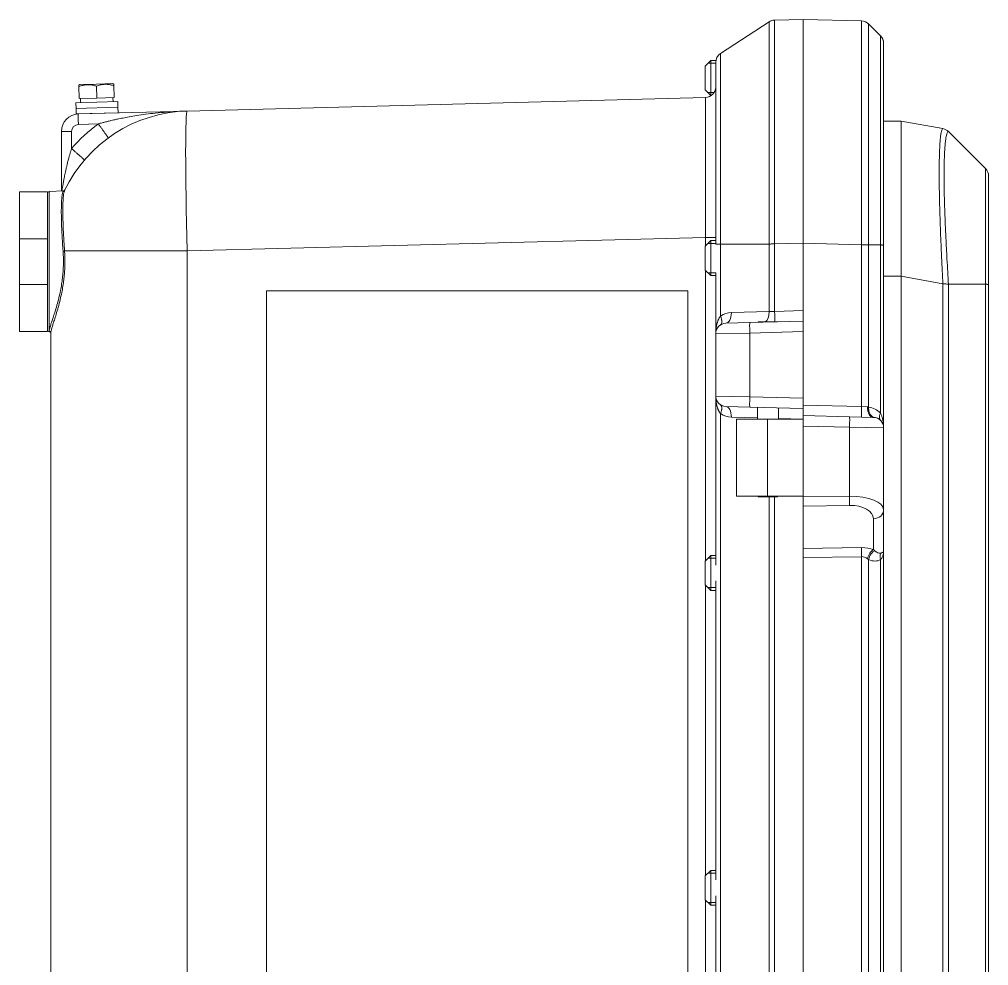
# Model space of a CAD drawing. Header units: millimetres. Extents: x -1133 to 1382, y -1174 to 1187.
# Drawn here: x 428.8 to 705.8, y 67.8 to 338.2 of the extents above; entities that cross this region are included whole.
import ezdxf

# ---------------------------------------------------------------- set-up
doc = ezdxf.new("R2010")
doc.units = ezdxf.units.MM
doc.linetypes.add('K5LT_AUXILIARY', pattern=[0])
doc.linetypes.add('K5LT_THIN', pattern=[0])

# ---------------------------------------------------------------- blocks, each defined once
blk = doc.blocks.new('U5')
at = {"color": 232, "linetype": 'K5LT_AUXILIARY', "lineweight": 18, "true_color": 0xc52b79}
for p, q in [((499.39, -260.66), (499.39, 260.66)), ((499.39, 260.66), (619.87, 260.66)), ((619.87, -260.66), (619.87, 260.66)), ((499.39, -260.66), (619.87, -260.66))]:
    blk.add_line(p, q, dxfattribs=at)
blk = doc.blocks.new('U4')
at = {"color": 7, "linetype": 'K5LT_THIN', "lineweight": 18}
for p, q in [((644.63, 338.04), (652.79, 338.25)), ((652.79, 274.27), (652.79, 338.25)), ((652.79, 338.25), (669.46, 337.81)), ((652.79, 338.25), (652.79, 274.27)), ((643.07, 337.55), (629.15, 328.48)), ((671.5, 336.94), (674.91, 333.53)), ((675.79, 331.41), (675.79, 273.63)), ((626.39, 326.5), (624.79, 324.9)), ((624.79, 318.1), (624.79, 324.9)), ((626.39, 325.69), (625.58, 325.69)), ((626.39, 316.5), (626.39, 326.5)), ((627.84, 326.5), (626.39, 326.5)), ((627.79, 325.69), (626.39, 325.69)), ((627.79, 325.97), (627.79, 318.42)), ((627.79, 273.98), (627.79, 325.97)), ((445.79, 319.49), (446.04, 319.64)), ((445.8, 319.05), (445.79, 319.49)), ((445.89, 315.64), (445.8, 319.05)), ((450.79, 319.77), (446.04, 319.64)), ((455.54, 319.89), (450.79, 319.77)), ((450.89, 315.77), (450.8, 319.18)), ((455.79, 319.75), (455.54, 319.89)), ((455.79, 319.75), (455.8, 319.31)), ((455.89, 315.9), (455.8, 319.31)), ((450.89, 315.77), (455.89, 315.9)), ((455.54, 315.89), (455.57, 314.69)), ((624.87, 315.92), (476.74, 312.04)), ((626.39, 316.5), (624.79, 318.1)), ((626.39, 317.31), (625.58, 317.31)), ((627.32, 317.31), (626.39, 317.31)), ((626.56, 316.5), (626.39, 316.5)), ((627.79, 318.42), (627.79, 316.5)), ((456.92, 314.73), (444.92, 314.41)), ((444.92, 314.41), (444.97, 312.81)), ((456.96, 313.13), (444.97, 312.81)), ((456.96, 313.13), (444.97, 312.81)), ((445.89, 315.64), (450.89, 315.77)), ((456.92, 314.73), (456.96, 313.13)), ((456.96, 313.13), (457, 311.53)), ((444.97, 312.81), (445.01, 311.21)), ((457, 311.53), (445.01, 311.21)), ((476.74, 312.04), (445.66, 311.23)), ((475.86, 312.01), (475.86, 312.01)), ((475.86, 312.01), (475.86, 312.01)), ((475.93, 312.02), (475.93, 312.02)), ((475.93, 312.02), (475.93, 312.02)), ((451.36, 308.38), (445.66, 308.23)), ((675.79, 309.12), (680.79, 309.12)), ((680.79, 309.12), (692.71, 307.02)), ((680.79, 264.8), (680.79, 309.12)), ((443.71, 306.23), (440.79, 306.23)), ((440.79, 289.21), (440.79, 306.23)), ((443.71, 301.29), (443.71, 306.23)), ((692.71, 307.02), (692.71, 307.02)), ((692.72, 307.02), (692.71, 307.02)), ((694.32, 306.18), (704.91, 295.59)), ((704.91, 295.59), (704.91, 295.59)), ((705.79, 293.47), (705.79, 262.43)), ((428.79, 275.5), (428.79, 289)), ((436.79, 289), (428.79, 289)), ((436.79, 275.5), (436.79, 289)), ((441.38, 289.24), (437.26, 289.02)), ((437.26, 248.98), (437.26, 289.02)), ((436.79, 275.5), (428.79, 275.5)), ((428.79, 275.5), (428.79, 262.5)), ((436.79, 275.5), (436.79, 262.5)), ((624.87, 275.94), (476.74, 272.06)), ((626.39, 275), (624.79, 273.4)), ((627.79, 275.94), (624.87, 275.94)), ((624.87, 275.94), (624.87, 273.48)), ((626.39, 265), (626.39, 275)), ((627.79, 275), (626.39, 275)), ((627.79, 275), (627.79, 273.98)), ((644.63, 274.06), (652.79, 274.27)), ((652.79, 274.27), (669.46, 273.84)), ((652.79, 274.27), (652.79, 255)), ((652.79, 274.27), (652.79, 255)), ((476.74, 272.06), (441.69, 272.06)), ((476.74, -272.06), (476.74, 272.06)), ((624.79, 266.6), (624.79, 273.4)), ((626.39, 274.19), (625.58, 274.19)), ((627.79, 274.19), (626.39, 274.19)), ((629.15, 274.04), (643.07, 274.04)), ((629.15, 274.04), (629.15, 253.45)), ((629.15, 274.04), (629.15, 274.04)), ((643.07, 274.04), (643.07, 254.7)), ((644.63, 274.06), (644.63, 254.79)), ((669.46, 273.84), (669.46, 227.56)), ((674.91, 273.8), (671.5, 273.8)), ((671.5, 273.8), (671.5, 227.43)), ((674.91, 273.8), (674.91, 225.72)), ((675.79, 273.63), (675.79, 221.48)), ((626.39, 265), (624.79, 266.6)), ((624.87, 266.52), (624.87, 183.48)), ((626.39, 265.81), (625.58, 265.81)), ((627.79, 265.81), (626.39, 265.81)), ((627.79, 265), (626.39, 265)), ((627.79, 265.81), (627.79, 248.42)), ((675.79, 264.8), (680.79, 264.8)), ((680.79, 264.8), (692.71, 262.7)), ((680.79, -264.8), (680.79, 264.8)), ((436.79, 262.5), (428.79, 262.5)), ((428.79, 249), (428.79, 262.5)), ((436.79, 249), (436.79, 262.5)), ((692.72, 262.7), (692.71, 262.7)), ((692.72, 262.7), (692.72, -262.7)), ((704.91, 262.53), (694.32, 262.53)), ((694.32, 262.53), (694.32, -262.53)), ((694.32, 262.53), (694.32, 262.53)), ((704.91, 262.53), (704.91, -262.53)), ((704.91, 262.53), (704.91, 262.53)), ((705.79, 262.43), (705.79, -262.46)), ((644.63, 254.79), (652.79, 255)), ((652.79, 255), (652.79, 252)), ((643.07, 254.7), (632.27, 254.42)), ((644.63, 254.79), (643.07, 254.7)), ((637.53, 251.6), (630.71, 251.42)), ((637.53, 251.6), (652.79, 252)), ((639.96, 251.81), (639.93, 251.66)), ((639.96, 251.81), (645.45, 251.81)), ((652.79, 252), (652.79, 249)), ((436.79, 249), (428.79, 249)), ((437.32, 248.97), (437.26, 248.98)), ((437.32, 248.97), (437.26, 248.98)), ((437.32, 248.97), (437.32, 249.2)), ((437.79, -248.7), (437.79, 248.7)), ((437.79, 248.7), (437.79, 248.47)), ((437.79, 248.7), (437.79, 248.47)), ((637.53, 248.6), (627.79, 248.42)), ((627.79, 248.54), (627.79, 248.54)), ((627.79, 248.42), (627.79, 230.58)), ((637.53, 248.6), (652.79, 249)), ((637.53, 248.6), (637.53, 230.4)), ((652.79, 249), (652.79, 230)), ((637.53, 230.4), (627.79, 230.58)), ((627.79, 230.58), (627.79, 184.19)), ((627.79, 230.46), (627.79, 230.46)), ((637.53, 230.4), (652.79, 230)), ((652.79, 230), (652.79, 227)), ((637.53, 227.4), (630.71, 227.58)), ((637.53, 227.4), (652.79, 227)), ((639.71, 227.34), (639.71, 224)), ((645.7, 227.19), (645.7, 224)), ((652.79, 228), (669.46, 227.56)), ((669.46, 227.56), (671.16, 227.47)), ((671.5, 227.42), (671.5, 227.43)), ((629.15, 225.55), (629.15, -225.55)), ((632.27, 224.58), (639.71, 224.38)), ((652.79, 227), (652.79, 226)), ((652.79, 225), (652.79, 226)), ((652.79, 224), (652.79, 225)), ((652.79, 225), (666.05, 224.65)), ((666.05, 224.65), (672.87, 224.47)), ((633.73, 202), (633.73, 224)), ((642.55, 224), (633.73, 224)), ((652.79, 224), (642.55, 224)), ((642.55, 202), (642.55, 224)), ((645.7, 224.19), (652.79, 224)), ((652.79, 222), (652.79, 224)), ((652.79, 222), (666.05, 221.65)), ((652.79, 202), (652.79, 222)), ((666.05, 221.65), (666.05, 201.93)), ((666.05, 221.65), (675.79, 221.48)), ((675.79, 221.48), (675.79, 198.1)), ((642.55, 202), (633.73, 202)), ((639.92, 202), (639.96, 201.81)), ((639.96, 201.81), (645.46, 201.81)), ((652.79, 202), (642.55, 202)), ((643.07, 201.81), (643.07, -201.66)), ((644.63, 201.81), (644.63, -201.66)), ((645.49, 202), (645.46, 201.81)), ((652.79, 202), (652.79, 201.73)), ((652.79, 201.73), (666.05, 201.93)), ((652.79, 199.13), (652.79, 201.73)), ((652.79, 199.13), (666.05, 199.33)), ((652.79, 199.13), (652.79, 187.01)), ((675.79, 198.1), (675.79, 186.26)), ((672.87, 195.5), (672.87, 186.69)), ((652.79, 187.01), (669.46, 187.26)), ((652.79, 184.41), (652.79, 187.01)), ((675.79, 186.26), (675.79, -186.26)), ((675.79, 186.26), (675.79, 186.26)), ((626.39, 185), (624.79, 183.4)), ((624.79, 176.6), (624.79, 183.4)), ((626.39, 184.19), (625.58, 184.19)), ((626.39, 175), (626.39, 185)), ((627.79, 185), (626.39, 185)), ((627.79, 184.19), (626.39, 184.19)), ((627.79, 185), (627.79, 182.24)), ((652.79, 184.41), (669.46, 184.66)), ((652.79, 184.41), (652.79, -184.41)), ((652.79, 184.41), (652.79, -184.41)), ((669.46, 184.66), (669.46, -184.66)), ((671.5, 183.82), (671.5, 183.81)), ((671.5, 183.81), (671.5, -183.81)), ((674.91, 183.81), (674.91, -183.81)), ((627.79, 177.76), (627.79, 175)), ((626.39, 175), (624.79, 176.6)), ((624.87, 176.52), (624.87, 93.48)), ((626.39, 175.81), (625.58, 175.81)), ((627.79, 175.81), (626.39, 175.81)), ((627.79, 175), (626.39, 175)), ((627.79, 175.81), (627.79, 94.19)), ((626.39, 95), (624.79, 93.4)), ((626.39, 94.19), (625.58, 94.19)), ((626.39, 85), (626.39, 95)), ((627.79, 95), (626.39, 95)), ((627.79, 94.19), (626.39, 94.19)), ((627.79, 95), (627.79, 92.24)), ((624.79, 86.6), (624.79, 93.4)), ((626.39, 85), (624.79, 86.6)), ((624.87, 86.52), (624.87, 3.48)), ((627.79, 87.76), (627.79, 85)), ((626.39, 85.81), (625.58, 85.81)), ((627.79, 85.81), (626.39, 85.81)), ((627.79, 85), (626.39, 85)), ((627.79, 85.81), (627.79, 4.19))]:
    blk.add_line(p, q, dxfattribs=at)
for centre, radius, start, end in [((644.71, 335.04), 3, 91.5, 123.0802), ((644.71, 335.04), 3, 100.8727, 123.0813), ((669.38, 334.81), 3, 45, 88.5), ((672.79, 331.41), 3, 0, 45), ((630.79, 325.97), 3, 123.0802, 180), ((624.79, 318.92), 3, 271.5, 0), ((445.79, 306.23), 5, 91.5, 180), ((477.79, 272.06), 40, 91.5, 154.4798), ((477.79, 272.06), 40, 92.659, 92.7706), ((477.79, 272.06), 40, 92.7706, 92.7714), ((477.92, 272.06), 45, 126.1799, 139.4826), ((445.71, 306.23), 2, 91.5, 180), ((692.2, 304.06), 3, 45, 80), ((702.79, 293.47), 3, 0, 45), ((437.29, 288.53), 0.5, 93, 180), ((437.29, 288.53), 0.5, 93, 180), ((441.35, 289.74), 0.5, 273, 334.1142), ((632.43, 248.42), 6, 91.5, 123.0802), ((437.29, 249.47), 0.5, 180, 267), ((437.29, 249.47), 0.5, 180, 267), ((630.79, 248.42), 3, 91.5, 180), ((437.29, 248.47), 0.5, 0, 87), ((437.29, 248.47), 0.5, 0, 87), ((630.79, 230.58), 3, 180, 268.5), ((670.67, 221.48), 6, 45, 82.0178), ((632.43, 230.58), 6, 236.9198, 268.5), ((672.79, 221.48), 3, 0, 88.5)]:
    blk.add_arc(centre, radius, start, end, dxfattribs=at)
for centre, major_axis, ratio, start_param, end_param in [((624.79, 275.91), (-0.08, -40.02), 0.001961, 1.571537, 3.141648), ((450.87, 316.4), (0.33, -12.77), 0.36397, 4.761564, 4.855965), ((450.94, 313.94), (0.33, -12.77), 0.36397, 4.616121, 4.663214), ((445.74, 308.23), (0.08, -3), 0.026168, 3.141593, 4.711704), ((477.79, 272.06), (1.05, -39.99), 0.026168, 3.141593, 4.711704), ((630.63, 254.42), (-0.08, 3), 0.545682, 3.141593, 4.698101), ((641.44, 254.7), (0.08, -3), 0.545682, 0.249031, 1.556508), ((644.55, 254.79), (0.08, -3), 0.026168, 0.118936, 1.570111), ((637.61, 248.6), (-0.08, 3), 0.026168, 0, 1.570111), ((437.29, 248.7), (0.5, 0), 0.988838, 0.000002, 1.518436), ((637.61, 230.4), (-0.08, -3), 0.026168, 4.713074, 6.283185), ((630.63, 224.58), (0.08, 3), 0.545682, 4.726677, 6.283185), ((669.54, 227.56), (-0.08, -3), 0.026168, 4.713074, 6.283185), ((665.97, 221.65), (0.08, 3), 0.026168, 4.713074, 6.283185), ((665.79, 197.89), (10, 0.25), 0.403929, 6.272968, 7.817585), ((665.97, 201.93), (-0.05, 3), 0.026174, 3.665191, 4.711993), ((665.87, 195.29), (7, 0.32), 0.57656, 6.257059, 7.801675), ((672.79, 198.1), (3, 0), 0.866025, 4.738569, 6.283185), ((669.54, 184.66), (-0.05, 3), 0.026174, 0.523599, 1.570401), ((669.3, 183.79), (6, 0.27), 0.57656, 0.908128, 1.51849), ((672.95, 184.09), (1.11, 2.79), 0.566324, 0.651593, 1.791696), ((672.79, 191.16), (2.2, -5.48), 0.372035, 5.599673, 6.245755), ((669.38, 181.2), (-0.6, -3.43), 0.856912, 2.705402, 3.315764), ((670.67, 191.16), (4.24, -7.35), 0.57735, 5.637103, 6.283185)]:
    blk.add_ellipse(centre, major_axis=major_axis, ratio=ratio, start_param=start_param, end_param=end_param, dxfattribs=at)
for points, knots in [([(644.63, 274.06), (644.63, 277), (644.63, 282.5), (644.63, 290.14), (644.62, 296.98), (644.62, 303.39), (644.62, 309.52), (644.62, 315.24), (644.62, 320.44), (644.62, 325.06), (644.62, 329.05), (644.62, 332.37), (644.63, 334.94), (644.63, 336.76), (644.63, 337.81), (644.63, 338.04), (644.63, 338.04)], [0, 0, 0, 0, 1.491667, 2.791831, 3.948362, 5.131958, 6.34848, 7.548236, 8.752123, 9.955433, 11.156827, 12.35861, 13.562398, 14.740746, 15.887537, 17, 17, 17, 17]), ([(643.07, 274.04), (643.07, 276.88), (643.07, 282.21), (643.07, 289.66), (643.08, 296.37), (643.08, 302.72), (643.08, 308.82), (643.08, 314.53), (643.08, 319.72), (643.08, 324.35), (643.08, 328.36), (643.08, 331.71), (643.08, 334.44), (643.07, 336.34), (643.07, 337.35), (643.07, 337.55), (643.07, 337.55)], [0, 0, 0, 0, 1.454591, 2.725809, 3.869878, 5.045859, 6.263569, 7.461755, 8.665546, 9.867273, 11.069389, 12.270798, 13.482504, 14.814178, 15.99106, 17, 17, 17, 17]), ([(669.46, 337.81), (669.45, 337.81), (669.45, 337.61), (669.44, 336.73), (669.44, 335.28), (669.43, 333.11), (669.43, 330.18), (669.42, 326.45), (669.42, 322.07), (669.42, 317.08), (669.42, 311.57), (669.42, 305.58), (669.43, 299.24), (669.44, 292.39), (669.44, 285.57), (669.45, 279.27), (669.46, 275.51), (669.46, 273.84)], [0, 0, 0, 0, 1.124827, 2.183004, 3.286506, 4.434029, 5.698875, 6.967637, 8.241936, 9.515482, 10.790144, 12.063077, 13.341522, 14.590696, 15.978647, 17.103632, 18, 18, 18, 18]), ([(671.5, 336.94), (671.5, 336.93), (671.49, 336.81), (671.48, 336.35), (671.47, 335.61), (671.46, 334.49), (671.45, 332.78), (671.44, 330.22), (671.44, 326.84), (671.43, 322.74), (671.43, 318.04), (671.43, 312.79), (671.44, 307.08), (671.44, 300.97), (671.45, 294.77), (671.47, 288.6), (671.48, 282.99), (671.49, 278.06), (671.5, 275.14), (671.5, 273.8)], [0, 0, 0, 0, 0.963142, 1.827137, 2.653101, 3.520683, 4.648346, 5.946129, 7.347713, 8.741446, 10.145698, 11.54647, 12.953266, 14.351033, 15.743149, 17.00259, 18.230379, 19.192897, 20, 20, 20, 20]), ([(674.91, 333.53), (674.92, 333.48), (674.93, 333.42), (674.92, 333.35), (674.92, 333.27), (674.91, 333.18), (674.91, 333.08), (674.91, 332.96), (674.91, 332.81), (674.91, 332.59), (674.91, 332.27), (674.91, 331.79), (674.91, 331.13), (674.91, 330.29), (674.91, 329.28), (674.91, 327.96), (674.91, 326.09), (674.91, 323.42), (674.91, 319.85), (674.91, 315.49), (674.91, 310.57), (674.91, 305.36), (674.91, 300.17), (674.91, 295.41), (674.91, 291.26), (674.91, 287.94), (674.91, 285.3), (674.91, 283.24), (674.91, 281.54), (674.91, 280.15), (674.91, 279), (674.91, 278.01), (674.91, 277.04), (674.91, 276.05), (674.92, 275.09), (674.91, 274.35), (674.91, 273.95), (674.91, 273.8)], [0, 0, 0, 0, 0.8981, 1.636364, 2.151741, 2.567151, 2.934069, 3.310589, 3.709678, 4.193341, 4.880993, 5.780962, 6.867264, 7.980262, 9.142067, 10.406263, 12.070995, 14.184984, 16.694619, 19.325471, 21.993188, 24.62167, 27.020976, 29.18333, 30.93111, 32.341759, 33.365561, 34.205043, 34.88576, 35.457427, 35.895638, 36.298719, 36.66667, 37.064362, 37.50188, 37.827035, 38, 38, 38, 38]), ([(675.79, 331.41), (675.79, 331.53), (675.78, 331.65), (675.75, 331.9), (675.73, 332.02), (675.67, 332.27), (675.63, 332.39), (675.53, 332.62), (675.48, 332.74), (675.37, 332.94), (675.32, 333.03), (675.26, 333.11)], [0, 0, 0, 0, 1.871422, 1.871422, 3.786891, 3.786891, 5.724054, 5.724054, 7.668292, 7.668292, 9.214758, 9.214758, 9.214758, 9.214758]), ([(629.15, 274.04), (629.15, 274.39), (629.15, 275.1), (629.14, 276.15), (629.14, 277.18), (629.15, 278.12), (629.15, 278.96), (629.15, 279.72), (629.15, 280.48), (629.15, 281.31), (629.15, 282.36), (629.14, 283.87), (629.14, 286.05), (629.14, 289.02), (629.14, 292.75), (629.14, 297.14), (629.13, 301.94), (629.13, 306.81), (629.13, 311.43), (629.13, 315.56), (629.13, 319.11), (629.14, 322.02), (629.14, 324.26), (629.14, 325.85), (629.14, 326.94), (629.14, 327.64), (629.15, 328.06), (629.15, 328.26), (629.15, 328.35), (629.15, 328.4), (629.15, 328.43), (629.15, 328.46), (629.15, 328.47), (629.15, 328.48)], [0, 0, 0, 0, 0.429777, 0.871048, 1.282844, 1.680438, 2.004204, 2.292672, 2.575822, 2.901121, 3.290085, 3.851958, 4.728339, 5.944401, 7.511973, 9.410577, 11.609996, 14.001648, 16.416303, 18.821011, 21.175365, 23.420094, 25.55098, 27.40147, 28.909726, 30.365746, 31.459254, 32.312001, 32.625274, 32.909151, 33.198825, 33.56161, 34, 34, 34, 34]), ([(450.8, 319.18), (450.52, 319.26), (450.11, 319.37), (449.55, 319.48), (449.19, 319.52), (448.84, 319.55), (448.53, 319.56), (448.18, 319.56), (447.81, 319.53), (447.36, 319.47), (446.69, 319.34), (446.16, 319.18), (445.8, 319.05)], [0, 0, 0, 0, 2.259309, 3.219175, 4.306071, 5.100503, 5.904859, 6.674572, 7.743491, 8.780356, 10.126867, 13, 13, 13, 13]), ([(455.8, 319.31), (455.52, 319.39), (455.11, 319.5), (454.55, 319.61), (454.18, 319.65), (453.83, 319.68), (453.53, 319.69), (453.18, 319.69), (452.81, 319.66), (452.36, 319.6), (451.69, 319.47), (451.16, 319.31), (450.8, 319.18)], [0, 0, 0, 0, 2.259309, 3.219175, 4.306071, 5.100503, 5.904859, 6.674572, 7.743491, 8.780356, 10.126867, 13, 13, 13, 13]), ([(451.36, 308.38), (451.73, 308.49), (452.4, 308.67), (453.27, 308.91), (453.93, 309.07), (454.46, 309.2), (455.06, 309.35), (455.86, 309.54), (456.97, 309.78), (458.45, 310.09), (460.26, 310.43), (462.44, 310.79), (464.93, 311.15), (467.75, 311.48), (470.74, 311.75), (473.77, 311.94), (475.77, 312.02), (476.74, 312.04)], [0, 0, 0, 0, 0.842515, 1.485959, 1.912943, 2.269675, 2.641258, 3.213005, 4.006322, 5.056124, 6.373693, 7.882982, 9.687057, 11.640591, 13.825602, 15.956698, 18, 18, 18, 18]), ([(454.18, 304.35), (454.18, 304.35), (454.17, 304.38), (454.1, 304.49), (454, 304.65), (453.86, 304.86), (453.69, 305.11), (453.49, 305.41), (453.25, 305.74), (452.99, 306.11), (452.71, 306.51), (452.43, 306.9), (452.18, 307.24), (451.98, 307.53), (451.81, 307.76), (451.67, 307.95), (451.55, 308.11), (451.45, 308.26), (451.39, 308.34), (451.36, 308.38)], [0, 0, 0, 0, 1.82462, 3.464672, 4.912003, 6.416206, 7.905664, 9.38856, 10.864569, 12.353002, 13.838471, 15.244264, 16.42331, 17.31697, 18.047776, 18.633987, 19.190436, 19.603334, 20, 20, 20, 20]), ([(692.71, 307.02), (692.63, 307.03), (692.48, 306.91), (692.3, 306.34), (692.14, 305.51), (692.01, 304.41), (691.88, 302.93), (691.78, 301.03), (691.7, 298.75), (691.66, 296.11), (691.66, 293.16), (691.69, 289.86), (691.76, 286.26), (691.87, 282.46), (692, 278.57), (692.15, 274.91), (692.28, 271.63), (692.41, 268.79), (692.53, 266.34), (692.63, 264.33), (692.69, 263.18), (692.71, 262.7)], [0, 0, 0, 0, 1.487081, 2.782128, 3.879408, 5.017639, 6.2531, 7.544856, 8.883128, 10.177215, 11.513782, 12.862599, 14.225778, 15.606791, 16.931756, 18.193647, 19.226218, 20.09668, 20.9092, 21.54364, 22, 22, 22, 22]), ([(694.32, 306.18), (694.23, 306.2), (694.05, 306.1), (693.82, 305.56), (693.64, 304.75), (693.47, 303.66), (693.32, 302.21), (693.2, 300.4), (693.11, 298.28), (693.06, 295.91), (693.05, 293.41), (693.07, 290.74), (693.12, 287.91), (693.21, 284.78), (693.33, 281.38), (693.48, 277.77), (693.67, 273.88), (693.88, 269.98), (694.1, 266.15), (694.25, 263.72), (694.32, 262.53)], [0, 0, 0, 0, 1.413567, 2.640339, 3.693098, 4.81894, 5.994914, 7.187319, 8.397705, 9.561889, 10.692206, 11.726808, 12.81617, 13.93119, 15.090678, 16.294899, 17.483521, 18.784014, 19.9235, 21, 21, 21, 21]), ([(443.71, 301.29), (443.68, 301.18), (443.61, 300.98), (443.52, 300.68), (443.43, 300.4), (443.34, 300.1), (443.24, 299.74), (443.12, 299.34), (443, 298.93), (442.88, 298.5), (442.74, 297.98), (442.56, 297.29), (442.36, 296.45), (442.15, 295.57), (441.96, 294.73), (441.79, 293.95), (441.65, 293.24), (441.52, 292.6), (441.41, 292), (441.31, 291.42), (441.21, 290.87), (441.12, 290.36), (441.05, 289.93), (440.99, 289.55), (440.96, 289.33), (440.94, 289.22)], [0, 0, 0, 0, 0.709409, 1.346261, 1.933185, 2.517543, 3.275697, 4.175518, 5.059825, 5.865173, 6.876952, 8.338413, 10.203571, 12.114407, 13.871321, 15.522997, 17.026398, 18.379541, 19.608787, 20.867113, 22.163266, 23.287149, 24.306602, 25.163992, 26, 26, 26, 26]), ([(447.38, 298.05), (447.38, 298.05), (447.36, 298.08), (447.27, 298.17), (447.13, 298.3), (446.95, 298.47), (446.72, 298.67), (446.46, 298.91), (446.15, 299.18), (445.81, 299.48), (445.44, 299.8), (445.09, 300.11), (444.77, 300.38), (444.52, 300.6), (444.27, 300.82), (444.05, 301), (443.85, 301.17), (443.76, 301.25), (443.71, 301.29)], [0, 0, 0, 0, 1.737701, 3.299302, 4.678953, 6.114058, 7.533511, 8.943889, 10.350884, 11.76989, 13.187778, 14.515079, 15.612609, 16.43237, 17.044984, 18.091682, 18.553752, 19, 19, 19, 19]), ([(704.91, 295.59), (704.91, 295.57), (704.91, 295.52), (704.91, 295.44), (704.91, 295.35), (704.91, 295.24), (704.91, 295.12), (704.91, 294.94), (704.91, 294.7), (704.91, 294.39), (704.91, 294.02), (704.91, 293.61), (704.91, 293.14), (704.91, 292.58), (704.91, 291.85), (704.91, 290.84), (704.91, 289.43), (704.91, 287.57), (704.91, 285.33), (704.91, 282.92), (704.91, 280.6), (704.91, 278.56), (704.91, 276.77), (704.91, 275.15), (704.91, 273.76), (704.91, 272.53), (704.91, 271.42), (704.91, 270.29), (704.91, 269.2), (704.91, 268.17), (704.91, 267.3), (704.91, 266.6), (704.91, 266.01), (704.91, 265.44), (704.91, 264.85), (704.91, 264.2), (704.91, 263.55), (704.91, 263), (704.91, 262.67), (704.91, 262.53)], [0, 0, 0, 0, 0.754182, 1.429529, 2.02969, 2.554664, 3.126957, 3.843808, 4.77745, 5.809715, 6.839715, 7.805836, 8.840171, 9.942718, 11.224217, 12.840513, 14.938972, 17.415264, 20.055951, 22.738072, 25.004076, 26.853961, 28.412501, 29.800042, 31.057763, 31.95691, 32.904177, 33.790534, 34.731323, 35.56443, 36.270313, 36.805313, 37.243121, 37.668811, 38.127951, 38.62245, 39.226782, 39.685966, 40, 40, 40, 40]), ([(441.27, 271.98), (441.15, 273.59), (441.01, 275.82), (440.88, 278.52), (440.82, 280.29), (440.78, 281.97), (440.77, 283.52), (440.79, 284.92), (440.83, 286.14), (440.9, 287.14), (440.99, 287.93), (441.09, 288.49), (441.19, 288.82), (441.24, 288.96), (441.27, 289.01)], [0, 0, 0, 0, 2.840615, 4.013438, 5.214479, 6.44542, 7.668868, 8.897611, 10.146721, 11.346181, 12.455586, 13.599163, 14.432882, 15, 15, 15, 15]), ([(441.69, 272.06), (441.63, 272.98), (441.51, 274.65), (441.39, 276.97), (441.3, 279.01), (441.24, 280.91), (441.21, 282.66), (441.21, 284.23), (441.23, 285.64), (441.29, 286.85), (441.38, 287.87), (441.48, 288.59), (441.59, 289.04), (441.66, 289.22), (441.69, 289.29)], [0, 0, 0, 0, 1.606926, 2.962859, 4.240487, 5.514707, 6.839854, 8.098115, 9.328722, 10.682244, 11.928269, 13.25923, 14.224628, 15, 15, 15, 15]), ([(441.69, 289.29), (441.68, 289.26), (441.64, 289.2), (441.56, 289.12), (441.48, 289.07), (441.38, 289.03), (441.31, 289.01), (441.27, 289.01)], [0, 0, 0, 0, 1.717215, 3.308817, 4.717822, 6.219551, 8, 8, 8, 8]), ([(441.27, 289.01), (441.29, 289.06), (441.33, 289.15), (441.37, 289.21), (441.38, 289.24), (441.38, 289.24), (441.38, 289.24)], [0, 0, 0, 0, 2.317815, 4.620111, 6.175667, 7, 7, 7, 7]), ([(437.32, 249.2), (437.32, 249.31), (437.36, 249.6), (437.52, 250.21), (437.75, 250.96), (438.05, 251.88), (438.44, 253.07), (438.94, 254.61), (439.5, 256.46), (440.06, 258.54), (440.52, 260.58), (440.87, 262.51), (441.12, 264.31), (441.28, 266.05), (441.37, 267.73), (441.39, 269.31), (441.35, 270.72), (441.3, 271.59), (441.27, 271.98)], [0, 0, 0, 0, 1.344391, 2.521804, 3.604218, 4.762243, 6.044439, 7.455372, 9.081377, 10.653245, 12.094435, 13.283605, 14.410647, 15.465103, 16.470616, 17.437388, 18.277939, 19, 19, 19, 19]), ([(437.79, 248.7), (437.79, 248.83), (437.84, 249.19), (438.06, 250.01), (438.38, 251.04), (438.79, 252.32), (439.3, 253.94), (439.88, 255.89), (440.43, 257.99), (440.88, 260.03), (441.23, 261.93), (441.49, 263.73), (441.67, 265.47), (441.77, 267.17), (441.81, 268.84), (441.79, 270.47), (441.73, 271.53), (441.69, 272.06)], [0, 0, 0, 0, 1.443522, 2.807525, 4.100895, 5.376441, 6.844703, 8.414022, 9.929035, 11.221888, 12.3467, 13.38448, 14.362777, 15.310887, 16.224844, 17.121429, 18, 18, 18, 18]), ([(441.69, 272.06), (441.67, 272.05), (441.63, 272.04), (441.56, 272.02), (441.47, 272.01), (441.38, 271.99), (441.31, 271.99), (441.27, 271.98)], [0, 0, 0, 0, 1.831151, 3.424646, 4.833601, 6.25502, 8, 8, 8, 8]), ([(627.79, 273.98), (627.79, 273.98), (627.81, 273.99), (627.9, 274), (628.04, 274.01), (628.21, 274.02), (628.42, 274.03), (628.66, 274.03), (628.91, 274.04), (629.07, 274.03), (629.15, 274.04)], [0, 0, 0, 0, 1.723977, 3.227199, 4.568032, 5.941327, 7.360656, 8.730761, 9.9484, 11, 11, 11, 11]), ([(644.63, 274.06), (644.34, 274.05), (643.93, 274.05), (643.42, 274.04), (643.19, 274.04), (643.07, 274.04)], [0, 0, 0, 0, 3.142285, 4.525993, 6, 6, 6, 6]), ([(669.46, 273.84), (669.61, 273.83), (669.9, 273.83), (670.3, 273.82), (670.67, 273.82), (671, 273.81), (671.28, 273.81), (671.44, 273.81), (671.5, 273.8)], [0, 0, 0, 0, 1.839406, 3.4396, 4.882548, 6.494526, 7.894332, 9, 9, 9, 9]), ([(675.79, 273.63), (675.79, 273.64), (675.77, 273.66), (675.67, 273.69), (675.54, 273.72), (675.35, 273.75), (675.14, 273.78), (674.99, 273.8), (674.91, 273.8)], [0, 0, 0, 0, 1.793398, 3.352189, 4.7631, 6.350858, 7.792068, 9, 9, 9, 9]), ([(692.72, 262.7), (692.87, 262.69), (693.16, 262.66), (693.56, 262.62), (693.88, 262.59), (694.13, 262.56), (694.26, 262.54), (694.32, 262.53)], [0, 0, 0, 0, 2.060296, 3.879923, 5.637276, 7.019304, 8, 8, 8, 8]), ([(705.79, 262.43), (705.79, 262.44), (705.77, 262.46), (705.67, 262.48), (705.54, 262.49), (705.36, 262.51), (705.14, 262.52), (704.99, 262.53), (704.91, 262.53)], [0, 0, 0, 0, 1.787708, 3.341993, 4.742736, 6.328625, 7.77434, 9, 9, 9, 9]), ([(629.15, 253.45), (629.08, 253.36), (628.95, 253.18), (628.8, 252.92), (628.68, 252.69), (628.58, 252.49), (628.5, 252.3), (628.41, 252.08), (628.31, 251.8), (628.19, 251.44), (628.08, 251.02), (627.98, 250.53), (627.89, 250.01), (627.83, 249.46), (627.8, 248.93), (627.79, 248.59), (627.79, 248.42)], [0, 0, 0, 0, 1.098955, 2.066711, 2.8691, 3.527093, 4.17189, 4.896017, 5.833396, 7.025985, 8.477494, 10.076273, 11.822827, 13.657261, 15.39714, 17, 17, 17, 17]), ([(629.15, 253.45), (629.21, 253.31), (629.32, 253.06), (629.43, 252.7), (629.5, 252.39), (629.54, 252.1), (629.55, 251.82), (629.53, 251.57), (629.47, 251.36), (629.39, 251.18), (629.28, 251.04), (629.2, 250.97), (629.15, 250.94)], [0, 0, 0, 0, 1.600399, 2.996043, 4.236552, 5.505712, 6.816549, 8.105735, 9.404751, 10.669811, 11.871731, 13, 13, 13, 13]), ([(628.12, 249.79), (628.08, 249.71), (628.04, 249.63), (627.98, 249.47), (627.95, 249.39), (627.9, 249.23), (627.88, 249.15), (627.84, 248.99), (627.83, 248.91), (627.81, 248.75), (627.8, 248.67), (627.79, 248.59)], [0, 0, 0, 0, 3.4, 3.4, 6.8, 6.8, 10.2, 10.2, 13.6, 13.6, 17, 17, 17, 17]), ([(628.9, 250.75), (628.8, 250.67), (628.71, 250.59), (628.54, 250.41), (628.46, 250.32), (628.31, 250.12), (628.25, 250.02), (628.12, 249.8), (628.07, 249.69), (627.97, 249.45), (627.93, 249.33), (627.86, 249.09), (627.83, 248.96), (627.82, 248.83)], [0, 0, 0, 0, 3.166951, 3.166951, 6.631577, 6.631577, 10.366009, 10.366009, 14.340427, 14.340427, 18.511679, 18.511679, 23, 23, 23, 23]), ([(629.15, 225.55), (629.09, 225.63), (628.97, 225.8), (628.83, 226.03), (628.71, 226.25), (628.61, 226.44), (628.52, 226.64), (628.42, 226.88), (628.32, 227.17), (628.2, 227.54), (628.08, 227.98), (627.98, 228.47), (627.89, 229.02), (627.83, 229.58), (627.8, 230.11), (627.79, 230.43), (627.79, 230.58)], [0, 0, 0, 0, 0.989218, 1.868263, 2.621312, 3.284227, 3.967179, 4.751104, 5.736009, 6.977558, 8.463766, 10.11153, 11.860605, 13.860211, 15.571815, 17, 17, 17, 17]), ([(628.13, 229.19), (628.1, 229.26), (628.06, 229.32), (628.01, 229.45), (627.98, 229.51), (627.94, 229.64), (627.92, 229.71), (627.88, 229.84), (627.87, 229.9), (627.84, 230.03), (627.83, 230.1), (627.82, 230.16)], [0, 0, 0, 0, 3.6, 3.6, 7.2, 7.2, 10.8, 10.8, 14.4, 14.4, 18, 18, 18, 18]), ([(629.15, 225.55), (629.21, 225.69), (629.32, 225.94), (629.43, 226.3), (629.5, 226.61), (629.54, 226.9), (629.55, 227.18), (629.53, 227.43), (629.47, 227.64), (629.39, 227.82), (629.28, 227.96), (629.2, 228.03), (629.15, 228.06)], [0, 0, 0, 0, 1.6004, 2.996044, 4.236553, 5.505713, 6.81655, 8.105737, 9.404753, 10.669814, 11.871733, 13, 13, 13, 13]), ([(672.87, 224.47), (672.78, 224.48), (672.61, 224.5), (672.37, 224.6), (672.16, 224.73), (671.97, 224.91), (671.79, 225.12), (671.63, 225.38), (671.49, 225.66), (671.38, 225.96), (671.29, 226.27), (671.23, 226.55), (671.2, 226.8), (671.18, 227), (671.17, 227.17), (671.16, 227.32), (671.16, 227.42), (671.16, 227.47)], [0, 0, 0, 0, 1.78065, 3.332668, 4.741143, 6.174634, 7.636944, 9.06072, 10.497558, 11.942548, 13.259477, 14.456824, 15.429892, 16.221182, 16.854646, 17.422259, 18, 18, 18, 18]), ([(673.21, 224.45), (673.1, 224.46), (672.9, 224.51), (672.64, 224.64), (672.41, 224.8), (672.21, 224.99), (672.03, 225.21), (671.87, 225.47), (671.73, 225.77), (671.62, 226.09), (671.55, 226.42), (671.5, 226.76), (671.49, 227.09), (671.49, 227.31), (671.5, 227.42)], [0, 0, 0, 0, 1.573361, 2.944366, 4.134738, 5.333224, 6.560243, 7.792267, 9.063237, 10.321302, 11.568178, 12.767121, 13.911033, 15, 15, 15, 15]), ([(674.91, 225.72), (674.85, 225.59), (674.74, 225.35), (674.64, 225.02), (674.59, 224.73), (674.58, 224.46), (674.6, 224.21), (674.66, 223.97), (674.76, 223.77), (674.86, 223.65), (674.91, 223.6)], [0, 0, 0, 0, 1.635918, 3.06241, 4.333093, 5.637241, 6.986153, 8.287675, 9.62939, 11, 11, 11, 11]), ([(674.91, 225.72), (674.98, 225.58), (675.1, 225.32), (675.24, 224.94), (675.36, 224.58), (675.46, 224.21), (675.56, 223.8), (675.65, 223.32), (675.72, 222.77), (675.78, 222.15), (675.79, 221.71), (675.79, 221.48)], [0, 0, 0, 0, 1.23885, 2.344161, 3.353637, 4.313104, 5.472793, 6.829588, 8.335477, 10.060282, 12, 12, 12, 12]), ([(675.79, 221.5), (675.79, 221.5), (675.79, 221.5), (675.79, 221.5), (675.79, 221.5), (675.79, 221.5), (675.79, 221.5), (675.79, 221.5), (675.79, 221.5), (675.79, 221.51), (675.79, 221.51), (675.79, 221.51), (675.79, 221.51), (675.79, 221.51), (675.79, 221.51), (675.79, 221.52), (675.79, 221.53), (675.79, 221.54), (675.79, 221.55), (675.79, 221.57), (675.79, 221.59), (675.79, 221.64), (675.78, 221.68), (675.78, 221.75), (675.77, 221.79), (675.76, 221.87), (675.76, 221.91), (675.75, 221.96), (675.75, 221.97), (675.74, 222.01), (675.74, 222.04), (675.73, 222.06)], [1.265962, 1.265962, 1.265962, 1.265962, 1.273365, 1.273365, 1.392603, 1.392603, 1.418156, 1.418156, 1.488869, 1.488869, 1.567976, 1.567976, 1.726189, 1.726189, 2.042616, 2.042616, 2.675469, 2.675469, 4.030133, 4.030133, 6.650504, 6.650504, 11.891245, 11.891245, 17.691245, 17.691245, 23.491245, 23.491245, 25.339963, 25.339963, 29, 29, 29, 29]), ([(673.21, 186.39), (673.09, 186.32), (672.89, 186.18), (672.61, 185.93), (672.37, 185.66), (672.15, 185.37), (671.96, 185.05), (671.79, 184.72), (671.66, 184.39), (671.56, 184.09), (671.52, 183.9), (671.5, 183.82)], [0, 0, 0, 0, 1.689724, 3.163148, 4.475752, 5.821833, 7.205423, 8.572131, 9.915682, 11.058667, 12, 12, 12, 12]), ([(674.91, 183.81), (674.87, 183.96), (674.81, 184.23), (674.76, 184.6), (674.76, 184.93), (674.8, 185.29), (674.86, 185.52), (674.91, 185.65)], [0, 0, 0, 0, 1.726771, 3.228636, 4.57326, 5.92743, 8, 8, 8, 8]), ([(674.91, 185.65), (675, 185.67), (675.15, 185.72), (675.33, 185.8), (675.48, 185.87), (675.6, 185.95), (675.7, 186.04), (675.77, 186.14), (675.79, 186.22), (675.79, 186.26)], [0, 0, 0, 0, 1.423991, 2.677206, 3.841287, 5.098907, 6.457995, 8.025028, 10, 10, 10, 10]), ([(674.91, 183.81), (675, 183.91), (675.15, 184.11), (675.33, 184.41), (675.48, 184.71), (675.6, 185.02), (675.7, 185.37), (675.77, 185.79), (675.79, 186.09), (675.79, 186.26)], [0, 0, 0, 0, 1.424054, 2.677277, 3.841385, 5.099057, 6.458209, 8.02533, 10, 10, 10, 10])]:
    blk.add_open_spline(points, degree=3, knots=knots, dxfattribs=at)
for points in [[(671.16, 227.47), (671.2, 227.47), (671.28, 227.46), (671.39, 227.44), (671.47, 227.43), (671.5, 227.43)], [(673.21, 186.39), (673.1, 186.49), (672.99, 186.59), (672.87, 186.69)], [(671.5, 183.81), (671.4, 183.92), (671.29, 183.99), (671.16, 184.09)]]:
    blk.add_open_spline(points, degree=3, dxfattribs=at)
blk.add_blockref('U5', (0, 0))

msp = doc.modelspace()

# ---------------------------------------------------------------- block references
msp.add_blockref('U4', (0, 0))

doc.saveas('drawing.dxf')
